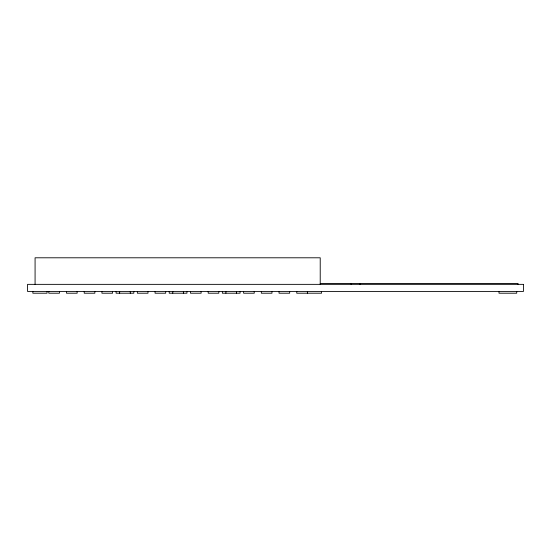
<?xml version="1.0" encoding="UTF-8"?>
<svg xmlns="http://www.w3.org/2000/svg" width="551" height="551" viewBox="0 0 551 551"><rect width="100%" height="100%" fill="white"/><g stroke="black" fill="none" stroke-linecap="round" stroke-linejoin="round"><path stroke-width="0.83" d="M320.221 283.469L518.05 283.469L518.05 284.357M516.721 291.438L516.721 293.208L499.006 293.208L499.006 291.438M360.037 283.469L360.037 284.357M351.18 283.469L351.18 284.357M321.55 291.438L321.55 293.208L296.755 293.208L296.755 291.438M320.221 284.357L320.221 257.792L35.078 257.792L35.078 284.357M307.382 291.438L307.382 293.208M289.668 291.438L289.668 293.208L279.04 293.208L279.04 291.438M271.96 291.438L271.96 293.208L261.332 293.208L261.332 291.438M254.245 291.438L254.245 293.208L243.618 293.208L243.618 291.438M240.078 291.438L240.078 293.208L222.37 293.208L222.37 291.438M236.537 291.438L236.537 293.208M225.91 291.438L225.91 293.208M218.823 291.438L218.823 293.208L208.202 293.208L208.202 291.438M201.115 291.438L201.115 293.208L190.488 293.208L190.488 291.438M186.947 291.438L186.947 293.208L169.233 293.208L169.233 291.438M183.407 291.438L183.407 293.208M172.78 291.438L172.78 293.208M165.693 291.438L165.693 293.208L155.065 293.208L155.065 291.438M147.985 291.438L147.985 293.208L137.357 293.208L137.357 291.438M133.817 291.438L133.817 293.208L116.103 293.208L116.103 291.438M130.27 291.438L130.27 293.208M119.643 291.438L119.643 293.208M112.562 291.438L112.562 293.208L101.935 293.208L101.935 291.438M94.848 291.438L94.848 293.208L84.227 293.208L84.227 291.438M77.14 291.438L77.14 293.208L66.513 293.208L66.513 291.438M59.432 291.438L59.432 293.208L48.805 293.208L48.805 291.438M47.035 291.438L47.035 293.208L32.86 293.208L32.86 291.438M523.45 284.357L27.55 284.357L27.55 291.438L523.45 291.438L523.45 284.357"/></g></svg>
